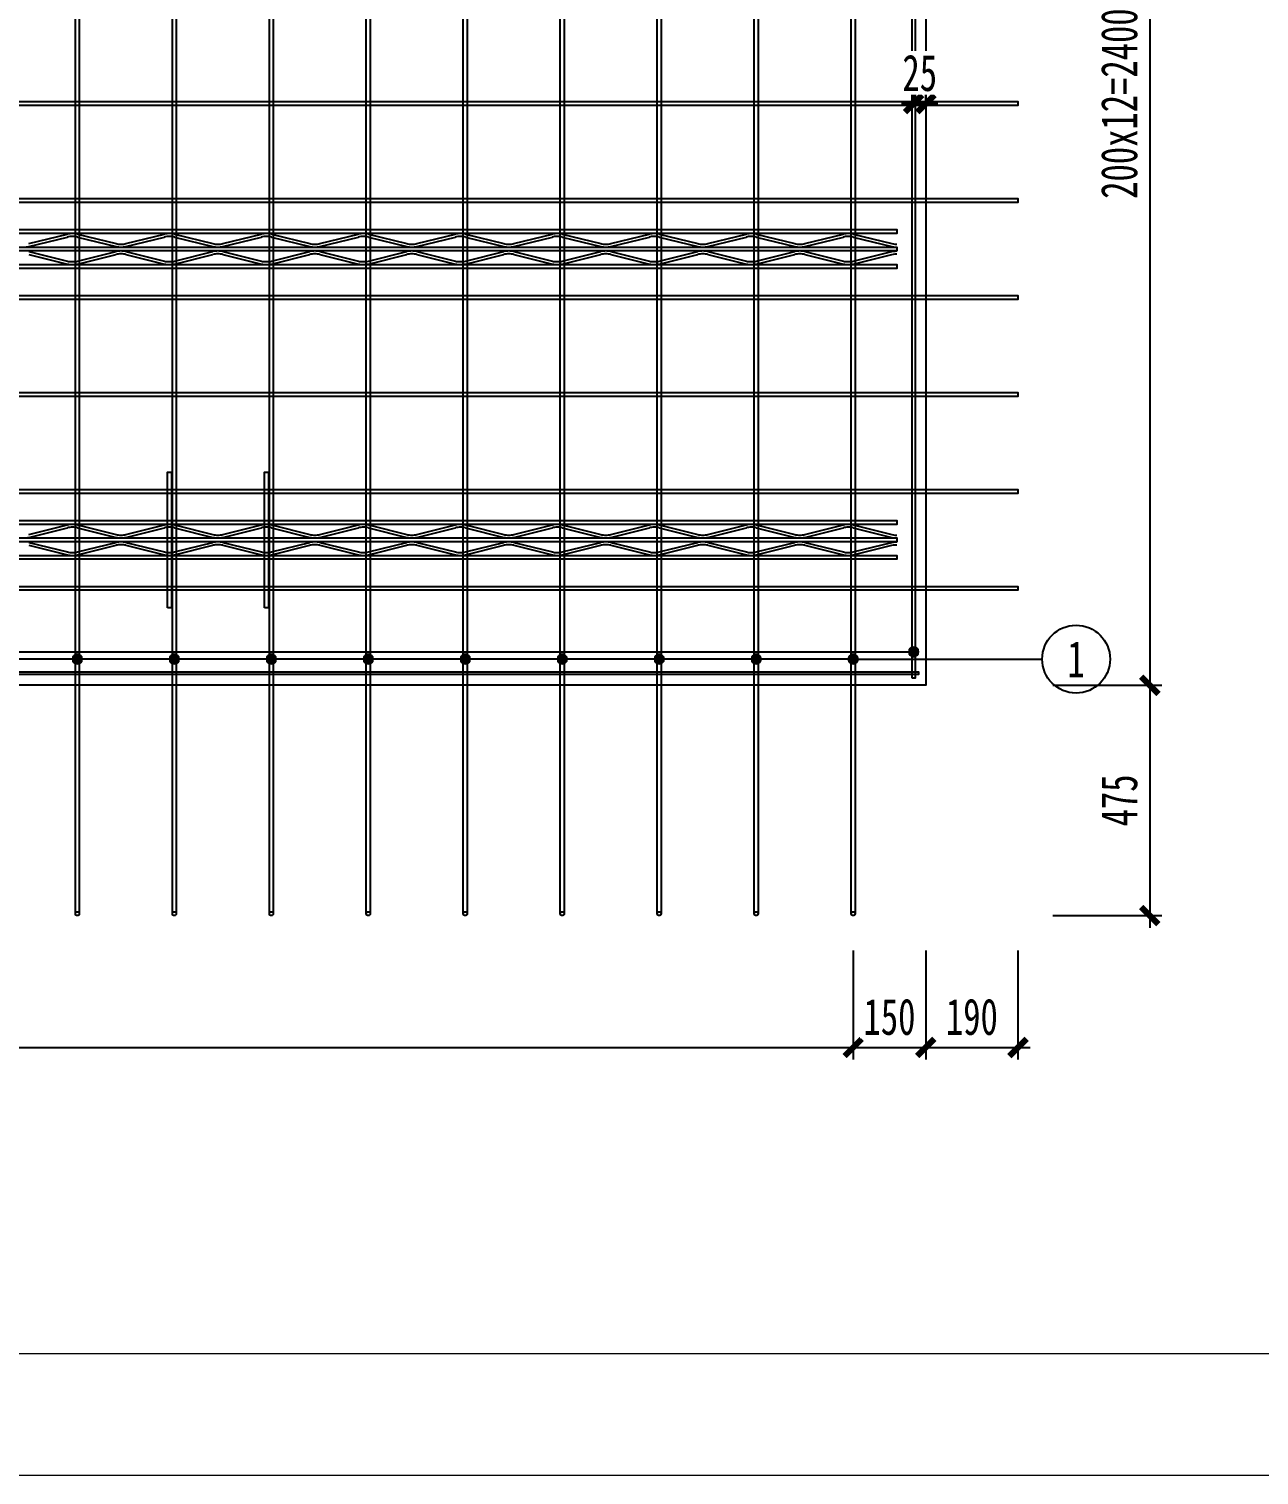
# Model space of a CAD drawing. Extents: x -524 to 129100, y -10500 to 1.
# Drawn here: x 28693 to 31230, y -10500 to -7517 of the extents above; entities that cross this region are included whole.
import ezdxf

# ---------------------------------------------------------------- set-up
doc = ezdxf.new("R2010")
doc.units = 0
doc.header["$LTSCALE"] = 250
doc.linetypes.add('BeePC_CENTER', pattern=[2, 1.25, -0.25, 0.25, -0.25])
doc.layers.get('0').update_dxf_attribs({"linetype": 'CONTINUOUS'})
doc.layers.get('Defpoints').update_dxf_attribs({"linetype": 'CONTINUOUS'})
for name, color, linetype in [('BeePC-CC', 171, 'CONTINUOUS'), ('BeePC-CCBZ', 110, 'CONTINUOUS'), ('BeePC-GJ-LEVEL', 141, 'CONTINUOUS'), ('BeePC-GJ-Truss', 185, 'CONTINUOUS'), ('BeePC-TONG-ZT', 50, 'CONTINUOUS')]:
    doc.layers.add(name, color=color, linetype=linetype)
doc.layers.add('G-ANNO-TTLB', color=7, linetype='CONTINUOUS', lineweight=9)
doc.layers.add('G-ANNO-TTLB-THIN', color=7, linetype='CONTINUOUS', lineweight=9)
doc.styles.add('BeePC_Dim', font='simfang.ttf', dxfattribs={"width": 0.7})
doc.styles.add('通用样式', font='simfang.ttf', dxfattribs={"width": 0.7})
doc.dimstyles.new('BeePC_DIM_25_25', dxfattribs={"dimtxt": 75, "dimasz": 25, "dimexe": 25, "dimexo": 0, "dimgap": 25, "dimtad": 1, "dimdec": 0, "dimzin": 0, "dimdsep": 46, "dimtxsty": 'BeePC_Dim', "dimblk": 'ARCHTICK', "dimcen": 0, "dimdle": 25, "dimclrt": 7, "dimadec": 0, "dimazin": 0, "dimtfac": 1, "dimtdec": 0, "dimtix": 1, "dimtmove": 2, "dimatfit": 3, "dimfxl": 250, "dimfxlon": 1, "dimtfill": 1, "dimtolj": 1, "dimtzin": 0, "dimarcsym": 0})

# ---------------------------------------------------------------- blocks, each defined once
blk = doc.blocks.new('A2-嗡嗡 - A2_嗡嗡-493291-DB1详图')
at = {"layer": 'G-ANNO-TTLB'}
blk.add_line((586.5, -513), (27.5, -513), dxfattribs=at)
at = {"layer": 'G-ANNO-TTLB-THIN'}
blk.add_line((2.5, -523), (596.5, -523), dxfattribs=at)
blk = doc.blocks.new('_ArchTick')
at = {"color": 0, "linetype": 'ByBlock', "const_width": 0.5}
blk.add_lwpolyline([(-0.71, -0.71), (0.71, 0.71)], dxfattribs=at)
blk = doc.blocks.new('*D61')
at = {"layer": 'BeePC-CCBZ', "color": 0, "lineweight": -2, "transparency": 16777216}
for p, q in [((23192.6, -9417.9), (23192.6, -9642.9)), ((30392.6, -9417.9), (30392.6, -9642.9)), ((23167.6, -9617.9), (30417.6, -9617.9))]:
    blk.add_line(p, q, dxfattribs=at)
at = {"layer": 'Defpoints', "color": 0, "transparency": 16777216}
for p in [(30392.6, -7670.9), (23192.6, -8173.2), (30392.6, -9617.9)]:
    blk.add_point(p, dxfattribs=at)
at = {"layer": 'BeePC-CCBZ', "color": 0, "lineweight": -2, "transparency": 16777216, "xscale": 25, "yscale": 25, "zscale": 25, "rotation": 180}
blk.add_blockref('_ArchTick', (23192.6, -9617.9), dxfattribs=at)
at = {"layer": 'BeePC-CCBZ', "color": 0, "lineweight": -2, "transparency": 16777216, "xscale": 25, "yscale": 25, "zscale": 25}
blk.add_blockref('_ArchTick', (30392.6, -9617.9), dxfattribs=at)
at = {"layer": 'BeePC-CCBZ', "color": 7, "linetype": 'BeePC_CENTER', "transparency": 16777216, "insert": (26792.6, -9555), "char_height": 75, "attachment_point": 5, "style": 'BeePC_Dim', "bg_fill": 3, "box_fill_scale": 1.1, "bg_fill_color": 256, "bg_fill_true_color": 13158600, "bg_fill_transparency": 0}
blk.add_mtext('\\A1;200x36=7200', dxfattribs=at)
blk = doc.blocks.new('*D62')
at = {"layer": 'BeePC-CCBZ', "color": 0, "lineweight": -2, "transparency": 16777216}
for p, q in [((30392.6, -9417.9), (30392.6, -9642.9)), ((30542.4, -9417.9), (30542.4, -9642.9)), ((30367.6, -9617.9), (30567.4, -9617.9))]:
    blk.add_line(p, q, dxfattribs=at)
at = {"layer": 'Defpoints', "color": 0, "transparency": 16777216}
for p in [(30392.6, -7670.9), (30542.4, -7670.9), (30542.4, -9617.9)]:
    blk.add_point(p, dxfattribs=at)
at = {"layer": 'BeePC-CCBZ', "color": 0, "lineweight": -2, "transparency": 16777216, "xscale": 25, "yscale": 25, "zscale": 25}
blk.add_blockref('_ArchTick', (30392.6, -9617.9), dxfattribs=at)
at = {"layer": 'BeePC-CCBZ', "color": 0, "lineweight": -2, "transparency": 16777216, "xscale": 25, "yscale": 25, "zscale": 25, "rotation": 180}
blk.add_blockref('_ArchTick', (30542.4, -9617.9), dxfattribs=at)
at = {"layer": 'BeePC-CCBZ', "color": 7, "linetype": 'BeePC_CENTER', "transparency": 16777216, "insert": (30467.5, -9555), "char_height": 75, "attachment_point": 5, "style": 'BeePC_Dim', "bg_fill": 3, "box_fill_scale": 1.1, "bg_fill_color": 256, "bg_fill_true_color": 13158600, "bg_fill_transparency": 0}
blk.add_mtext('\\A1;150', dxfattribs=at)
blk = doc.blocks.new('*D63')
at = {"layer": 'BeePC-CCBZ', "color": 0, "lineweight": -2, "transparency": 16777216}
for p, q in [((30542.4, -9417.9), (30542.4, -9642.9)), ((30732.4, -9417.9), (30732.4, -9642.9)), ((30517.4, -9617.9), (30757.4, -9617.9))]:
    blk.add_line(p, q, dxfattribs=at)
at = {"layer": 'Defpoints', "color": 0, "transparency": 16777216}
for p in [(30732.4, -6870.9), (30542.4, -7670.9), (30732.4, -9617.9)]:
    blk.add_point(p, dxfattribs=at)
at = {"layer": 'BeePC-CCBZ', "color": 0, "lineweight": -2, "transparency": 16777216, "xscale": 25, "yscale": 25, "zscale": 25, "rotation": 180}
blk.add_blockref('_ArchTick', (30542.4, -9617.9), dxfattribs=at)
at = {"layer": 'BeePC-CCBZ', "color": 0, "lineweight": -2, "transparency": 16777216, "xscale": 25, "yscale": 25, "zscale": 25}
blk.add_blockref('_ArchTick', (30732.4, -9617.9), dxfattribs=at)
at = {"layer": 'BeePC-CCBZ', "color": 7, "linetype": 'BeePC_CENTER', "transparency": 16777216, "insert": (30637.4, -9555), "char_height": 75, "attachment_point": 5, "style": 'BeePC_Dim', "bg_fill": 3, "box_fill_scale": 1.1, "bg_fill_color": 256, "bg_fill_true_color": 13158600, "bg_fill_transparency": 0}
blk.add_mtext('\\A1;190', dxfattribs=at)
blk = doc.blocks.new('*D65')
at = {"layer": 'BeePC-CCBZ', "color": 0, "lineweight": -2, "transparency": 16777216}
for p, q in [((30804.4, -6470.9), (31029.4, -6470.9)), ((31004.4, -6445.9), (31004.4, -8895.9)), ((30804.4, -8870.9), (31029.4, -8870.9))]:
    blk.add_line(p, q, dxfattribs=at)
at = {"layer": 'Defpoints', "color": 0, "transparency": 16777216}
for p in [(26782.6, -6470.9), (26782.6, -8870.9), (31004.4, -8870.9)]:
    blk.add_point(p, dxfattribs=at)
at = {"layer": 'BeePC-CCBZ', "color": 0, "lineweight": -2, "transparency": 16777216, "xscale": 25, "yscale": 25, "zscale": 25}
for p, rotation in [((31004.4, -6470.9), 90), ((31004.4, -8870.9), 270)]:
    blk.add_blockref('_ArchTick', p, dxfattribs=dict(at, rotation=rotation))
at = {"layer": 'BeePC-CCBZ', "color": 7, "linetype": 'BeePC_CENTER', "transparency": 16777216, "insert": (30941.5, -7670.9), "char_height": 75, "attachment_point": 5, "rotation": 90, "style": 'BeePC_Dim', "bg_fill": 3, "box_fill_scale": 1.1, "bg_fill_color": 256, "bg_fill_true_color": 13158600, "bg_fill_transparency": 0}
blk.add_mtext('\\A1;200x12=2400', dxfattribs=at)
blk = doc.blocks.new('*D66')
at = {"layer": 'BeePC-CCBZ', "color": 0, "lineweight": -2, "transparency": 16777216}
for p, q in [((31004.4, -8845.9), (31004.4, -9370.9)), ((30804.4, -8870.9), (31029.4, -8870.9)), ((30804.4, -9345.9), (31029.4, -9345.9))]:
    blk.add_line(p, q, dxfattribs=at)
at = {"layer": 'Defpoints', "color": 0, "transparency": 16777216}
for p in [(26782.6, -8870.9), (23392.6, -9345.9), (31004.4, -9345.9)]:
    blk.add_point(p, dxfattribs=at)
at = {"layer": 'BeePC-CCBZ', "color": 0, "lineweight": -2, "transparency": 16777216, "xscale": 25, "yscale": 25, "zscale": 25}
for p, rotation in [((31004.4, -8870.9), 90), ((31004.4, -9345.9), 270)]:
    blk.add_blockref('_ArchTick', p, dxfattribs=dict(at, rotation=rotation))
at = {"layer": 'BeePC-CCBZ', "color": 7, "linetype": 'BeePC_CENTER', "transparency": 16777216, "insert": (30941.5, -9108.4), "char_height": 75, "attachment_point": 5, "rotation": 90, "style": 'BeePC_Dim', "bg_fill": 3, "box_fill_scale": 1.1, "bg_fill_color": 256, "bg_fill_true_color": 13158600, "bg_fill_transparency": 0}
blk.add_mtext('\\A1;475', dxfattribs=at)
blk = doc.blocks.new('*D70')
at = {"layer": 'BeePC-CCBZ', "color": 0, "lineweight": -2, "transparency": 16777216}
for p, q in [((30517.4, -7670.9), (30517.4, -7645.9)), ((30542.4, -7670.9), (30542.4, -7645.9)), ((30492.4, -7670.9), (30567.4, -7670.9))]:
    blk.add_line(p, q, dxfattribs=at)
at = {"layer": 'Defpoints', "color": 0, "transparency": 16777216}
for p in [(30517.4, -7670.9), (30542.4, -7670.9), (30542.4, -7670.9)]:
    blk.add_point(p, dxfattribs=at)
at = {"layer": 'BeePC-CCBZ', "color": 0, "lineweight": -2, "transparency": 16777216, "xscale": 25, "yscale": 25, "zscale": 25}
blk.add_blockref('_ArchTick', (30517.4, -7670.9), dxfattribs=at)
at = {"layer": 'BeePC-CCBZ', "color": 0, "lineweight": -2, "transparency": 16777216, "xscale": 25, "yscale": 25, "zscale": 25, "rotation": 180}
blk.add_blockref('_ArchTick', (30542.4, -7670.9), dxfattribs=at)
at = {"layer": 'BeePC-CCBZ', "color": 7, "linetype": 'BeePC_CENTER', "transparency": 16777216, "insert": (30529.9, -7608), "char_height": 75, "attachment_point": 5, "style": 'BeePC_Dim', "bg_fill": 3, "box_fill_scale": 1.1, "bg_fill_color": 256, "bg_fill_true_color": 13158600, "bg_fill_transparency": 0}
blk.add_mtext('\\A1;25', dxfattribs=at)
blk = doc.blocks.new('BeePC_TagPoint')
h = blk.add_hatch(color=256)
edge = h.paths.add_edge_path(flags=0)
edge.add_arc((0, 0), 10, 0, 180)
edge.add_arc((0, 0), 10, 180, 360)
blk.add_lwpolyline([(10, 0, 1), (-10, 0, 1)], format="xyb", close=True)

msp = doc.modelspace()

# ---------------------------------------------------------------- block references
at = {"xscale": 25, "yscale": 25, "zscale": 25}
msp.add_blockref('A2-嗡嗡 - A2_嗡嗡-493291-DB1详图', (22787.5, 2575), dxfattribs=at)

# ---------------------------------------------------------------- next in the draw order: linework, layer by layer
for points in [[(28978.6, -8710.9), (28978.6, -8430.9), (28986.6, -8430.9), (28986.6, -8710.9), (28978.6, -8710.9)], [(29178.6, -8710.9), (29178.6, -8430.9), (29186.6, -8430.9), (29186.6, -8710.9), (29178.6, -8710.9)]]:
    msp.add_lwpolyline(points)
at = {"layer": 'BeePC-GJ-LEVEL'}
for points in [[(28788.6, -9341.9), (28788.6, -6330.9), (28796.6, -6330.9), (28796.6, -9341.9)], [(28988.6, -9341.9), (28988.6, -6330.9), (28996.6, -6330.9), (28996.6, -9341.9)], [(29188.6, -9341.9), (29188.6, -6330.9), (29196.6, -6330.9), (29196.6, -9341.9)], [(29388.6, -9341.9), (29388.6, -6330.9), (29396.6, -6330.9), (29396.6, -9341.9)], [(29588.6, -9341.9), (29588.6, -6330.9), (29596.6, -6330.9), (29596.6, -9341.9)], [(29788.6, -9341.9), (29788.6, -6330.9), (29796.6, -6330.9), (29796.6, -9341.9)], [(29988.6, -9341.9), (29988.6, -6330.9), (29996.6, -6330.9), (29996.6, -9341.9)], [(30188.6, -9341.9), (30188.6, -6330.9), (30196.6, -6330.9), (30196.6, -9341.9)], [(30388.6, -9341.9), (30388.6, -6330.9), (30396.6, -6330.9), (30396.6, -9341.9)], [(30514.4, -8855.9), (30514.4, -6485.9), (30520.4, -6485.9), (30520.4, -8855.9), (30514.4, -8855.9)], [(22882.8, -7666.9), (30732.4, -7666.9), (30732.4, -7674.9), (22882.8, -7674.9), (22882.8, -7666.9)], [(22882.8, -7866.9), (30732.4, -7866.9), (30732.4, -7874.9), (22882.8, -7874.9), (22882.8, -7866.9)], [(22882.8, -8066.9), (30732.4, -8066.9), (30732.4, -8074.9), (22882.8, -8074.9), (22882.8, -8066.9)], [(22882.8, -8266.9), (30732.4, -8266.9), (30732.4, -8274.9), (22882.8, -8274.9), (22882.8, -8266.9)], [(22882.8, -8466.9), (30732.4, -8466.9), (30732.4, -8474.9), (22882.8, -8474.9), (22882.8, -8466.9)], [(22882.8, -8666.9), (30732.4, -8666.9), (30732.4, -8674.9), (22882.8, -8674.9), (22882.8, -8666.9)], [(23037.8, -8842.9), (30527.4, -8842.9), (30527.4, -8848.9), (23037.8, -8848.9), (23037.8, -8842.9)]]:
    msp.add_lwpolyline(points, dxfattribs=at)
for centre in [(28792.6, -9341.9), (28992.6, -9341.9), (29192.6, -9341.9), (29392.6, -9341.9), (29592.6, -9341.9), (29792.6, -9341.9), (29992.6, -9341.9), (30192.6, -9341.9), (30392.6, -9341.9)]:
    msp.add_circle(centre, 4, dxfattribs=at)
at = {"layer": 'BeePC-GJ-Truss'}
for points in [[(23082.6, -7930.9), (30482.6, -7930.9), (30482.6, -7938.9), (23082.6, -7938.9), (23082.6, -7930.9)], [(23082.6, -7966.9), (30482.6, -7966.9), (30482.6, -7974.9), (23082.6, -7974.9), (23082.6, -7966.9), (23086, -7966.8), (23089.2, -7966.4), (23092.8, -7965.8), (23172.4, -7946.1)], [(28692.8, -7959.8), (28772.4, -7940.1)], [(28692.8, -7965.8), (28772.4, -7946.1)], [(28792.8, -7940.1), (28872.4, -7959.8)], [(28792.8, -7946.1), (28872.4, -7965.8)], [(28892.8, -7959.8), (28972.4, -7940.1)], [(28892.8, -7965.8), (28972.4, -7946.1)], [(28992.8, -7940.1), (29072.4, -7959.8)], [(28992.8, -7946.1), (29072.4, -7965.8)], [(29092.8, -7959.8), (29172.4, -7940.1)], [(29092.8, -7965.8), (29172.4, -7946.1)], [(29192.8, -7940.1), (29272.4, -7959.8)], [(29192.8, -7946.1), (29272.4, -7965.8)], [(29292.8, -7959.8), (29372.4, -7940.1)], [(29292.8, -7965.8), (29372.4, -7946.1)], [(29392.8, -7940.1), (29472.4, -7959.8)], [(29392.8, -7946.1), (29472.4, -7965.8)], [(29492.8, -7959.8), (29572.4, -7940.1)], [(29492.8, -7965.8), (29572.4, -7946.1)], [(29592.8, -7940.1), (29672.4, -7959.8)], [(29592.8, -7946.1), (29672.4, -7965.8)], [(29692.8, -7959.8), (29772.4, -7940.1)], [(29692.8, -7965.8), (29772.4, -7946.1)], [(29792.8, -7940.1), (29872.4, -7959.8)], [(29792.8, -7946.1), (29872.4, -7965.8)], [(29892.8, -7959.8), (29972.4, -7940.1)], [(29892.8, -7965.8), (29972.4, -7946.1)], [(29992.8, -7940.1), (30072.4, -7959.8)], [(29992.8, -7946.1), (30072.4, -7965.8)], [(30092.8, -7959.8), (30172.4, -7940.1)], [(30092.8, -7965.8), (30172.4, -7946.1)], [(30192.8, -7940.1), (30272.4, -7959.8)], [(30192.8, -7946.1), (30272.4, -7965.8)], [(30292.8, -7959.8), (30372.4, -7940.1)], [(30292.8, -7965.8), (30372.4, -7946.1)], [(30392.8, -7940.1), (30472.4, -7959.8), (30475.5, -7960.5), (30478.6, -7960.9), (30482.6, -7960.9)], [(30392.8, -7946.1), (30472.4, -7965.8), (30476, -7966.4), (30479.2, -7966.8), (30482.6, -7966.9)], [(28692.8, -7976.1), (28772.4, -7995.8)], [(28692.8, -7982.1), (28772.4, -8001.8)], [(28792.8, -7995.8), (28872.4, -7976.1)], [(28792.8, -8001.8), (28872.4, -7982.1)], [(28892.8, -7976.1), (28972.4, -7995.8)], [(28892.8, -7982.1), (28972.4, -8001.8)], [(28992.8, -7995.8), (29072.4, -7976.1)], [(28992.8, -8001.8), (29072.4, -7982.1)], [(29092.8, -7976.1), (29172.4, -7995.8)], [(29092.8, -7982.1), (29172.4, -8001.8)], [(29192.8, -7995.8), (29272.4, -7976.1)], [(29192.8, -8001.8), (29272.4, -7982.1)], [(29292.8, -7976.1), (29372.4, -7995.8)], [(29292.8, -7982.1), (29372.4, -8001.8)], [(29392.8, -7995.8), (29472.4, -7976.1)], [(29392.8, -8001.8), (29472.4, -7982.1)], [(29492.8, -7976.1), (29572.4, -7995.8)], [(29492.8, -7982.1), (29572.4, -8001.8)], [(29592.8, -7995.8), (29672.4, -7976.1)], [(29592.8, -8001.8), (29672.4, -7982.1)], [(29692.8, -7976.1), (29772.4, -7995.8)], [(29692.8, -7982.1), (29772.4, -8001.8)], [(29792.8, -7995.8), (29872.4, -7976.1)], [(29792.8, -8001.8), (29872.4, -7982.1)], [(29892.8, -7976.1), (29972.4, -7995.8)], [(29892.8, -7982.1), (29972.4, -8001.8)], [(29992.8, -7995.8), (30072.4, -7976.1)], [(29992.8, -8001.8), (30072.4, -7982.1)], [(30092.8, -7976.1), (30172.4, -7995.8)], [(30092.8, -7982.1), (30172.4, -8001.8)], [(30192.8, -7995.8), (30272.4, -7976.1)], [(30192.8, -8001.8), (30272.4, -7982.1)], [(30292.8, -7976.1), (30372.4, -7995.8)], [(30292.8, -7982.1), (30372.4, -8001.8)], [(30392.8, -7995.8), (30472.4, -7976.1), (30476, -7975.4), (30479.2, -7975.1), (30482.6, -7974.9)], [(30392.8, -8001.8), (30472.4, -7982.1), (30476.1, -7981.3), (30479.3, -7981), (30482.6, -7980.9)], [(23082.6, -8002.9), (30482.6, -8002.9), (30482.6, -8010.9), (23082.6, -8010.9), (23082.6, -8002.9)], [(23082.6, -8530.9), (30482.6, -8530.9), (30482.6, -8538.9), (23082.6, -8538.9), (23082.6, -8530.9)], [(23082.6, -8566.9), (30482.6, -8566.9), (30482.6, -8574.9), (23082.6, -8574.9), (23082.6, -8566.9), (23086, -8566.8), (23089.2, -8566.4), (23092.8, -8565.8), (23172.4, -8546.1)], [(28692.8, -8559.8), (28772.4, -8540.1)], [(28692.8, -8565.8), (28772.4, -8546.1)], [(28792.8, -8540.1), (28872.4, -8559.8)], [(28792.8, -8546.1), (28872.4, -8565.8)], [(28892.8, -8559.8), (28972.4, -8540.1)], [(28892.8, -8565.8), (28972.4, -8546.1)], [(28992.8, -8540.1), (29072.4, -8559.8)], [(28992.8, -8546.1), (29072.4, -8565.8)], [(29092.8, -8559.8), (29172.4, -8540.1)], [(29092.8, -8565.8), (29172.4, -8546.1)], [(29192.8, -8540.1), (29272.4, -8559.8)], [(29192.8, -8546.1), (29272.4, -8565.8)], [(29292.8, -8559.8), (29372.4, -8540.1)], [(29292.8, -8565.8), (29372.4, -8546.1)], [(29392.8, -8540.1), (29472.4, -8559.8)], [(29392.8, -8546.1), (29472.4, -8565.8)], [(29492.8, -8559.8), (29572.4, -8540.1)], [(29492.8, -8565.8), (29572.4, -8546.1)], [(29592.8, -8540.1), (29672.4, -8559.8)], [(29592.8, -8546.1), (29672.4, -8565.8)], [(29692.8, -8559.8), (29772.4, -8540.1)], [(29692.8, -8565.8), (29772.4, -8546.1)], [(29792.8, -8540.1), (29872.4, -8559.8)], [(29792.8, -8546.1), (29872.4, -8565.8)], [(29892.8, -8559.8), (29972.4, -8540.1)], [(29892.8, -8565.8), (29972.4, -8546.1)], [(29992.8, -8540.1), (30072.4, -8559.8)], [(29992.8, -8546.1), (30072.4, -8565.8)], [(30092.8, -8559.8), (30172.4, -8540.1)], [(30092.8, -8565.8), (30172.4, -8546.1)], [(30192.8, -8540.1), (30272.4, -8559.8)], [(30192.8, -8546.1), (30272.4, -8565.8)], [(30292.8, -8559.8), (30372.4, -8540.1)], [(30292.8, -8565.8), (30372.4, -8546.1)], [(30392.8, -8540.1), (30472.4, -8559.8), (30475.5, -8560.5), (30478.6, -8560.9), (30482.6, -8560.9)], [(30392.8, -8546.1), (30472.4, -8565.8), (30476, -8566.4), (30479.2, -8566.8), (30482.6, -8566.9)], [(28692.8, -8576.1), (28772.4, -8595.8)], [(28692.8, -8582.1), (28772.4, -8601.8)], [(28792.8, -8595.8), (28872.4, -8576.1)], [(28792.8, -8601.8), (28872.4, -8582.1)], [(28892.8, -8576.1), (28972.4, -8595.8)], [(28892.8, -8582.1), (28972.4, -8601.8)], [(28992.8, -8595.8), (29072.4, -8576.1)], [(28992.8, -8601.8), (29072.4, -8582.1)], [(29092.8, -8576.1), (29172.4, -8595.8)], [(29092.8, -8582.1), (29172.4, -8601.8)], [(29192.8, -8595.8), (29272.4, -8576.1)], [(29192.8, -8601.8), (29272.4, -8582.1)], [(29292.8, -8576.1), (29372.4, -8595.8)], [(29292.8, -8582.1), (29372.4, -8601.8)], [(29392.8, -8595.8), (29472.4, -8576.1)], [(29392.8, -8601.8), (29472.4, -8582.1)], [(29492.8, -8576.1), (29572.4, -8595.8)], [(29492.8, -8582.1), (29572.4, -8601.8)], [(29592.8, -8595.8), (29672.4, -8576.1)], [(29592.8, -8601.8), (29672.4, -8582.1)], [(29692.8, -8576.1), (29772.4, -8595.8)], [(29692.8, -8582.1), (29772.4, -8601.8)], [(29792.8, -8595.8), (29872.4, -8576.1)], [(29792.8, -8601.8), (29872.4, -8582.1)], [(29892.8, -8576.1), (29972.4, -8595.8)], [(29892.8, -8582.1), (29972.4, -8601.8)], [(29992.8, -8595.8), (30072.4, -8576.1)], [(29992.8, -8601.8), (30072.4, -8582.1)], [(30092.8, -8576.1), (30172.4, -8595.8)], [(30092.8, -8582.1), (30172.4, -8601.8)], [(30192.8, -8595.8), (30272.4, -8576.1)], [(30192.8, -8601.8), (30272.4, -8582.1)], [(30292.8, -8576.1), (30372.4, -8595.8)], [(30292.8, -8582.1), (30372.4, -8601.8)], [(30392.8, -8595.8), (30472.4, -8576.1), (30476, -8575.4), (30479.2, -8575.1), (30482.6, -8574.9)], [(30392.8, -8601.8), (30472.4, -8582.1), (30476.1, -8581.3), (30479.3, -8581), (30482.6, -8580.9)], [(23082.6, -8602.9), (30482.6, -8602.9), (30482.6, -8610.9), (23082.6, -8610.9), (23082.6, -8602.9)]]:
    msp.add_lwpolyline(points, dxfattribs=at)
for centre, major_axis, start_param, end_param in [((28783.8, -7944.1), (18, 0), 1.635672, 2.256488), ((28781.4, -7948.4), (12, 0), 1.470144, 2.422017), ((28781.4, -7944.1), (18, 0), 0.885104, 1.50592), ((28783.8, -7948.4), (12, 0), 0.719576, 1.671449), ((28881.4, -7957.5), (12, 0), 3.861169, 4.813041), ((28883.8, -7957.5), (12, 0), 4.611737, 5.563609), ((28983.8, -7944.1), (18, 0), 1.635672, 2.256488), ((28981.4, -7948.4), (12, 0), 1.470144, 2.422017), ((28981.4, -7944.1), (18, 0), 0.885104, 1.50592), ((28983.8, -7948.4), (12, 0), 0.719576, 1.671449), ((29081.4, -7957.5), (12, 0), 3.861169, 4.813041), ((29083.8, -7957.5), (12, 0), 4.611737, 5.563609), ((29183.8, -7944.1), (18, 0), 1.635672, 2.256488), ((29181.4, -7948.4), (12, 0), 1.470144, 2.422017), ((29181.4, -7944.1), (18, 0), 0.885104, 1.50592), ((29183.8, -7948.4), (12, 0), 0.719576, 1.671449), ((29281.4, -7957.5), (12, 0), 3.861169, 4.813041), ((29283.8, -7957.5), (12, 0), 4.611737, 5.563609), ((29383.8, -7944.1), (18, 0), 1.635672, 2.256488), ((29381.4, -7948.4), (12, 0), 1.470144, 2.422017), ((29381.4, -7944.1), (18, 0), 0.885104, 1.50592), ((29383.8, -7948.4), (12, 0), 0.719576, 1.671449), ((29481.4, -7957.5), (12, 0), 3.861169, 4.813041), ((29483.8, -7957.5), (12, 0), 4.611737, 5.563609), ((29583.8, -7944.1), (18, 0), 1.635672, 2.256488), ((29581.4, -7948.4), (12, 0), 1.470144, 2.422017), ((29581.4, -7944.1), (18, 0), 0.885104, 1.50592), ((29583.8, -7948.4), (12, 0), 0.719576, 1.671449), ((29681.4, -7957.5), (12, 0), 3.861169, 4.813041), ((29683.8, -7957.5), (12, 0), 4.611737, 5.563609), ((29783.8, -7944.1), (18, 0), 1.635672, 2.256488), ((29781.4, -7948.4), (12, 0), 1.470144, 2.422017), ((29781.4, -7944.1), (18, 0), 0.885104, 1.50592), ((29783.8, -7948.4), (12, 0), 0.719576, 1.671449), ((29881.4, -7957.5), (12, 0), 3.861169, 4.813041), ((29883.8, -7957.5), (12, 0), 4.611737, 5.563609), ((29983.8, -7944.1), (18, 0), 1.635672, 2.256488), ((29981.4, -7948.4), (12, 0), 1.470144, 2.422017), ((29981.4, -7944.1), (18, 0), 0.885104, 1.50592), ((29983.8, -7948.4), (12, 0), 0.719576, 1.671449), ((30081.4, -7957.5), (12, 0), 3.861169, 4.813041), ((30083.8, -7957.5), (12, 0), 4.611737, 5.563609), ((30183.8, -7944.1), (18, 0), 1.635672, 2.256488), ((30181.4, -7948.4), (12, 0), 1.470144, 2.422017), ((30181.4, -7944.1), (18, 0), 0.885104, 1.50592), ((30183.8, -7948.4), (12, 0), 0.719576, 1.671449), ((30281.4, -7957.5), (12, 0), 3.861169, 4.813041), ((30283.8, -7957.5), (12, 0), 4.611737, 5.563609), ((30383.8, -7944.1), (18, 0), 1.635672, 2.256488), ((30381.4, -7948.4), (12, 0), 1.470144, 2.422017), ((30381.4, -7944.1), (18, 0), 0.885104, 1.50592), ((30383.8, -7948.4), (12, 0), 0.719576, 1.671449), ((28681.4, -7961.8), (18, 0), 4.777265, 5.398081), ((28883.8, -7961.8), (18, 0), 4.026697, 4.647513), ((28883.8, -7980.1), (18, 0), 1.635672, 2.256488), ((28881.4, -7984.4), (12, 0), 1.470144, 2.422017), ((28881.4, -7961.8), (18, 0), 4.777265, 5.398081), ((28881.4, -7980.1), (18, 0), 0.885104, 1.50592), ((28883.8, -7984.4), (12, 0), 0.719576, 1.671449), ((29083.8, -7961.8), (18, 0), 4.026697, 4.647513), ((29083.8, -7980.1), (18, 0), 1.635672, 2.256488), ((29081.4, -7984.4), (12, 0), 1.470144, 2.422017), ((29081.4, -7961.8), (18, 0), 4.777265, 5.398081), ((29081.4, -7980.1), (18, 0), 0.885104, 1.50592), ((29083.8, -7984.4), (12, 0), 0.719576, 1.671449), ((29283.8, -7961.8), (18, 0), 4.026697, 4.647513), ((29283.8, -7980.1), (18, 0), 1.635672, 2.256488), ((29281.4, -7984.4), (12, 0), 1.470144, 2.422017), ((29281.4, -7961.8), (18, 0), 4.777265, 5.398081), ((29281.4, -7980.1), (18, 0), 0.885104, 1.50592), ((29283.8, -7984.4), (12, 0), 0.719576, 1.671449), ((29483.8, -7961.8), (18, 0), 4.026697, 4.647513), ((29483.8, -7980.1), (18, 0), 1.635672, 2.256488), ((29481.4, -7984.4), (12, 0), 1.470144, 2.422017), ((29481.4, -7961.8), (18, 0), 4.777265, 5.398081), ((29481.4, -7980.1), (18, 0), 0.885104, 1.50592), ((29483.8, -7984.4), (12, 0), 0.719576, 1.671449), ((29683.8, -7961.8), (18, 0), 4.026697, 4.647513), ((29683.8, -7980.1), (18, 0), 1.635672, 2.256488), ((29681.4, -7984.4), (12, 0), 1.470144, 2.422017), ((29681.4, -7961.8), (18, 0), 4.777265, 5.398081), ((29681.4, -7980.1), (18, 0), 0.885104, 1.50592), ((29683.8, -7984.4), (12, 0), 0.719576, 1.671449), ((29883.8, -7961.8), (18, 0), 4.026697, 4.647513), ((29883.8, -7980.1), (18, 0), 1.635672, 2.256488), ((29881.4, -7984.4), (12, 0), 1.470144, 2.422017), ((29881.4, -7961.8), (18, 0), 4.777265, 5.398081), ((29881.4, -7980.1), (18, 0), 0.885104, 1.50592), ((29883.8, -7984.4), (12, 0), 0.719576, 1.671449), ((30083.8, -7961.8), (18, 0), 4.026697, 4.647513), ((30083.8, -7980.1), (18, 0), 1.635672, 2.256488), ((30081.4, -7984.4), (12, 0), 1.470144, 2.422017), ((30081.4, -7961.8), (18, 0), 4.777265, 5.398081), ((30081.4, -7980.1), (18, 0), 0.885104, 1.50592), ((30083.8, -7984.4), (12, 0), 0.719576, 1.671449), ((30283.8, -7961.8), (18, 0), 4.026697, 4.647513), ((30283.8, -7980.1), (18, 0), 1.635672, 2.256488), ((30281.4, -7984.4), (12, 0), 1.470144, 2.422017), ((30281.4, -7961.8), (18, 0), 4.777265, 5.398081), ((30281.4, -7980.1), (18, 0), 0.885104, 1.50592), ((30283.8, -7984.4), (12, 0), 0.719576, 1.671449), ((28781.4, -7993.5), (12, 0), 3.861169, 4.813041), ((28783.8, -7997.8), (18, 0), 4.026697, 4.647513), ((28783.8, -7993.5), (12, 0), 4.611737, 5.563609), ((28781.4, -7997.8), (18, 0), 4.777265, 5.398081), ((28981.4, -7993.5), (12, 0), 3.861169, 4.813041), ((28983.8, -7997.8), (18, 0), 4.026697, 4.647513), ((28983.8, -7993.5), (12, 0), 4.611737, 5.563609), ((28981.4, -7997.8), (18, 0), 4.777265, 5.398081), ((29181.4, -7993.5), (12, 0), 3.861169, 4.813041), ((29183.8, -7997.8), (18, 0), 4.026697, 4.647513), ((29183.8, -7993.5), (12, 0), 4.611737, 5.563609), ((29181.4, -7997.8), (18, 0), 4.777265, 5.398081), ((29381.4, -7993.5), (12, 0), 3.861169, 4.813041), ((29383.8, -7997.8), (18, 0), 4.026697, 4.647513), ((29383.8, -7993.5), (12, 0), 4.611737, 5.563609), ((29381.4, -7997.8), (18, 0), 4.777265, 5.398081), ((29581.4, -7993.5), (12, 0), 3.861169, 4.813041), ((29583.8, -7997.8), (18, 0), 4.026697, 4.647513), ((29583.8, -7993.5), (12, 0), 4.611737, 5.563609), ((29581.4, -7997.8), (18, 0), 4.777265, 5.398081), ((29781.4, -7993.5), (12, 0), 3.861169, 4.813041), ((29783.8, -7997.8), (18, 0), 4.026697, 4.647513), ((29783.8, -7993.5), (12, 0), 4.611737, 5.563609), ((29781.4, -7997.8), (18, 0), 4.777265, 5.398081), ((29981.4, -7993.5), (12, 0), 3.861169, 4.813041), ((29983.8, -7997.8), (18, 0), 4.026697, 4.647513), ((29983.8, -7993.5), (12, 0), 4.611737, 5.563609), ((29981.4, -7997.8), (18, 0), 4.777265, 5.398081), ((30181.4, -7993.5), (12, 0), 3.861169, 4.813041), ((30183.8, -7997.8), (18, 0), 4.026697, 4.647513), ((30183.8, -7993.5), (12, 0), 4.611737, 5.563609), ((30181.4, -7997.8), (18, 0), 4.777265, 5.398081), ((30381.4, -7993.5), (12, 0), 3.861169, 4.813041), ((30383.8, -7997.8), (18, 0), 4.026697, 4.647513), ((30383.8, -7993.5), (12, 0), 4.611737, 5.563609), ((30381.4, -7997.8), (18, 0), 4.777265, 5.398081), ((28783.8, -8544.1), (18, 0), 1.635672, 2.256488), ((28781.4, -8548.4), (12, 0), 1.470144, 2.422017), ((28781.4, -8544.1), (18, 0), 0.885104, 1.50592), ((28783.8, -8548.4), (12, 0), 0.719576, 1.671449), ((28881.4, -8557.5), (12, 0), 3.861169, 4.813041), ((28883.8, -8557.5), (12, 0), 4.611737, 5.563609), ((28983.8, -8544.1), (18, 0), 1.635672, 2.256488), ((28981.4, -8548.4), (12, 0), 1.470144, 2.422017), ((28981.4, -8544.1), (18, 0), 0.885104, 1.50592), ((28983.8, -8548.4), (12, 0), 0.719576, 1.671449), ((29081.4, -8557.5), (12, 0), 3.861169, 4.813041), ((29083.8, -8557.5), (12, 0), 4.611737, 5.563609), ((29183.8, -8544.1), (18, 0), 1.635672, 2.256488), ((29181.4, -8548.4), (12, 0), 1.470144, 2.422017), ((29181.4, -8544.1), (18, 0), 0.885104, 1.50592), ((29183.8, -8548.4), (12, 0), 0.719576, 1.671449), ((29281.4, -8557.5), (12, 0), 3.861169, 4.813041), ((29283.8, -8557.5), (12, 0), 4.611737, 5.563609), ((29383.8, -8544.1), (18, 0), 1.635672, 2.256488), ((29381.4, -8548.4), (12, 0), 1.470144, 2.422017), ((29381.4, -8544.1), (18, 0), 0.885104, 1.50592), ((29383.8, -8548.4), (12, 0), 0.719576, 1.671449), ((29481.4, -8557.5), (12, 0), 3.861169, 4.813041), ((29483.8, -8557.5), (12, 0), 4.611737, 5.563609), ((29583.8, -8544.1), (18, 0), 1.635672, 2.256488), ((29581.4, -8548.4), (12, 0), 1.470144, 2.422017), ((29581.4, -8544.1), (18, 0), 0.885104, 1.50592), ((29583.8, -8548.4), (12, 0), 0.719576, 1.671449), ((29681.4, -8557.5), (12, 0), 3.861169, 4.813041), ((29683.8, -8557.5), (12, 0), 4.611737, 5.563609), ((29783.8, -8544.1), (18, 0), 1.635672, 2.256488), ((29781.4, -8548.4), (12, 0), 1.470144, 2.422017), ((29781.4, -8544.1), (18, 0), 0.885104, 1.50592), ((29783.8, -8548.4), (12, 0), 0.719576, 1.671449), ((29881.4, -8557.5), (12, 0), 3.861169, 4.813041), ((29883.8, -8557.5), (12, 0), 4.611737, 5.563609), ((29983.8, -8544.1), (18, 0), 1.635672, 2.256488), ((29981.4, -8548.4), (12, 0), 1.470144, 2.422017), ((29981.4, -8544.1), (18, 0), 0.885104, 1.50592), ((29983.8, -8548.4), (12, 0), 0.719576, 1.671449), ((30081.4, -8557.5), (12, 0), 3.861169, 4.813041), ((30083.8, -8557.5), (12, 0), 4.611737, 5.563609), ((30183.8, -8544.1), (18, 0), 1.635672, 2.256488), ((30181.4, -8548.4), (12, 0), 1.470144, 2.422017), ((30181.4, -8544.1), (18, 0), 0.885104, 1.50592), ((30183.8, -8548.4), (12, 0), 0.719576, 1.671449), ((30281.4, -8557.5), (12, 0), 3.861169, 4.813041), ((30283.8, -8557.5), (12, 0), 4.611737, 5.563609), ((30383.8, -8544.1), (18, 0), 1.635672, 2.256488), ((30381.4, -8548.4), (12, 0), 1.470144, 2.422017), ((30381.4, -8544.1), (18, 0), 0.885104, 1.50592), ((30383.8, -8548.4), (12, 0), 0.719576, 1.671449), ((28681.4, -8561.8), (18, 0), 4.777265, 5.398081), ((28883.8, -8561.8), (18, 0), 4.026697, 4.647513), ((28883.8, -8580.1), (18, 0), 1.635672, 2.256488), ((28881.4, -8584.4), (12, 0), 1.470144, 2.422017), ((28881.4, -8561.8), (18, 0), 4.777265, 5.398081), ((28881.4, -8580.1), (18, 0), 0.885104, 1.50592), ((28883.8, -8584.4), (12, 0), 0.719576, 1.671449), ((29083.8, -8561.8), (18, 0), 4.026697, 4.647513), ((29083.8, -8580.1), (18, 0), 1.635672, 2.256488), ((29081.4, -8584.4), (12, 0), 1.470144, 2.422017), ((29081.4, -8561.8), (18, 0), 4.777265, 5.398081), ((29081.4, -8580.1), (18, 0), 0.885104, 1.50592), ((29083.8, -8584.4), (12, 0), 0.719576, 1.671449), ((29283.8, -8561.8), (18, 0), 4.026697, 4.647513), ((29283.8, -8580.1), (18, 0), 1.635672, 2.256488), ((29281.4, -8584.4), (12, 0), 1.470144, 2.422017), ((29281.4, -8561.8), (18, 0), 4.777265, 5.398081), ((29281.4, -8580.1), (18, 0), 0.885104, 1.50592), ((29283.8, -8584.4), (12, 0), 0.719576, 1.671449), ((29483.8, -8561.8), (18, 0), 4.026697, 4.647513), ((29483.8, -8580.1), (18, 0), 1.635672, 2.256488), ((29481.4, -8584.4), (12, 0), 1.470144, 2.422017), ((29481.4, -8561.8), (18, 0), 4.777265, 5.398081), ((29481.4, -8580.1), (18, 0), 0.885104, 1.50592), ((29483.8, -8584.4), (12, 0), 0.719576, 1.671449), ((29683.8, -8561.8), (18, 0), 4.026697, 4.647513), ((29683.8, -8580.1), (18, 0), 1.635672, 2.256488), ((29681.4, -8584.4), (12, 0), 1.470144, 2.422017), ((29681.4, -8561.8), (18, 0), 4.777265, 5.398081), ((29681.4, -8580.1), (18, 0), 0.885104, 1.50592), ((29683.8, -8584.4), (12, 0), 0.719576, 1.671449), ((29883.8, -8561.8), (18, 0), 4.026697, 4.647513), ((29883.8, -8580.1), (18, 0), 1.635672, 2.256488), ((29881.4, -8584.4), (12, 0), 1.470144, 2.422017), ((29881.4, -8561.8), (18, 0), 4.777265, 5.398081), ((29881.4, -8580.1), (18, 0), 0.885104, 1.50592), ((29883.8, -8584.4), (12, 0), 0.719576, 1.671449), ((30083.8, -8561.8), (18, 0), 4.026697, 4.647513), ((30083.8, -8580.1), (18, 0), 1.635672, 2.256488), ((30081.4, -8584.4), (12, 0), 1.470144, 2.422017), ((30081.4, -8561.8), (18, 0), 4.777265, 5.398081), ((30081.4, -8580.1), (18, 0), 0.885104, 1.50592), ((30083.8, -8584.4), (12, 0), 0.719576, 1.671449), ((30283.8, -8561.8), (18, 0), 4.026697, 4.647513), ((30283.8, -8580.1), (18, 0), 1.635672, 2.256488), ((30281.4, -8584.4), (12, 0), 1.470144, 2.422017), ((30281.4, -8561.8), (18, 0), 4.777265, 5.398081), ((30281.4, -8580.1), (18, 0), 0.885104, 1.50592), ((30283.8, -8584.4), (12, 0), 0.719576, 1.671449), ((28781.4, -8593.5), (12, 0), 3.861169, 4.813041), ((28783.8, -8597.8), (18, 0), 4.026697, 4.647513), ((28783.8, -8593.5), (12, 0), 4.611737, 5.563609), ((28781.4, -8597.8), (18, 0), 4.777265, 5.398081), ((28981.4, -8593.5), (12, 0), 3.861169, 4.813041), ((28983.8, -8597.8), (18, 0), 4.026697, 4.647513), ((28983.8, -8593.5), (12, 0), 4.611737, 5.563609), ((28981.4, -8597.8), (18, 0), 4.777265, 5.398081), ((29181.4, -8593.5), (12, 0), 3.861169, 4.813041), ((29183.8, -8597.8), (18, 0), 4.026697, 4.647513), ((29183.8, -8593.5), (12, 0), 4.611737, 5.563609), ((29181.4, -8597.8), (18, 0), 4.777265, 5.398081), ((29381.4, -8593.5), (12, 0), 3.861169, 4.813041), ((29383.8, -8597.8), (18, 0), 4.026697, 4.647513), ((29383.8, -8593.5), (12, 0), 4.611737, 5.563609), ((29381.4, -8597.8), (18, 0), 4.777265, 5.398081), ((29581.4, -8593.5), (12, 0), 3.861169, 4.813041), ((29583.8, -8597.8), (18, 0), 4.026697, 4.647513), ((29583.8, -8593.5), (12, 0), 4.611737, 5.563609), ((29581.4, -8597.8), (18, 0), 4.777265, 5.398081), ((29781.4, -8593.5), (12, 0), 3.861169, 4.813041), ((29783.8, -8597.8), (18, 0), 4.026697, 4.647513), ((29783.8, -8593.5), (12, 0), 4.611737, 5.563609), ((29781.4, -8597.8), (18, 0), 4.777265, 5.398081), ((29981.4, -8593.5), (12, 0), 3.861169, 4.813041), ((29983.8, -8597.8), (18, 0), 4.026697, 4.647513), ((29983.8, -8593.5), (12, 0), 4.611737, 5.563609), ((29981.4, -8597.8), (18, 0), 4.777265, 5.398081), ((30181.4, -8593.5), (12, 0), 3.861169, 4.813041), ((30183.8, -8597.8), (18, 0), 4.026697, 4.647513), ((30183.8, -8593.5), (12, 0), 4.611737, 5.563609), ((30181.4, -8597.8), (18, 0), 4.777265, 5.398081), ((30381.4, -8593.5), (12, 0), 3.861169, 4.813041), ((30383.8, -8597.8), (18, 0), 4.026697, 4.647513), ((30383.8, -8593.5), (12, 0), 4.611737, 5.563609), ((30381.4, -8597.8), (18, 0), 4.777265, 5.398081)]:
    msp.add_ellipse(centre, major_axis=major_axis, ratio=0.288551, start_param=start_param, end_param=end_param, dxfattribs=at)
at = {"layer": 'BeePC-TONG-ZT'}
msp.add_lwpolyline([(23272.8, -6820.9), (23272.8, -6470.9), (30542.4, -6470.9), (30542.4, -8870.9), (23022.8, -8870.9), (23022.8, -6820.9), (23272.8, -6820.9)], dxfattribs=at)

# ---------------------------------------------------------------- next in the draw order: dimensions: what is measured, and where the dimension line sits
at = {"layer": 'BeePC-CCBZ'}
dim = msp.add_linear_dim(base=(30392.6, -9617.9), p1=(23192.6, -8173.2), p2=(30392.6, -7670.9), angle=0, text='200x36=7200', dimstyle='BeePC_DIM_25_25', override={"dimfxl": 200}, dxfattribs=at)
dim.commit()
dim.dimension.update_dxf_attribs({"geometry": '*D61', "text_midpoint": (26792.6, -9555)})

# ---------------------------------------------------------------- next in the draw order: dimensions: what is measured, and where the dimension line sits
dim = msp.add_linear_dim(base=(30542.4, -9617.9), p1=(30392.6, -7670.9), p2=(30542.4, -7670.9), angle=0, dimstyle='BeePC_DIM_25_25', override={"dimfxl": 200}, dxfattribs=at)
dim.commit()
dim.dimension.update_dxf_attribs({"geometry": '*D62', "text_midpoint": (30467.5, -9555)})

# ---------------------------------------------------------------- next in the draw order: dimensions: what is measured, and where the dimension line sits
dim = msp.add_linear_dim(base=(30732.4, -9617.9), p1=(30542.4, -7670.9), p2=(30732.4, -6870.9), angle=0, dimstyle='BeePC_DIM_25_25', override={"dimfxl": 200}, dxfattribs=at)
dim.commit()
dim.dimension.update_dxf_attribs({"geometry": '*D63', "text_midpoint": (30637.4, -9555)})

# ---------------------------------------------------------------- next in the draw order: dimensions: what is measured, and where the dimension line sits
dim = msp.add_linear_dim(base=(31004.4, -8870.9), p1=(26782.6, -6470.9), p2=(26782.6, -8870.9), angle=90, text='200x12=2400', dimstyle='BeePC_DIM_25_25', override={"dimfxl": 200}, dxfattribs=at)
dim.commit()
dim.dimension.update_dxf_attribs({"geometry": '*D65', "text_midpoint": (30941.5, -7670.9)})

# ---------------------------------------------------------------- next in the draw order: linework, layer by layer
at = {"layer": 'BeePC-CC'}
for p, q in [((23047.8, -8801.9), (30517.4, -8801.9)), ((28792.6, -8816.9), (28592.6, -8816.9)), ((28992.6, -8816.9), (28792.6, -8816.9)), ((29192.6, -8816.9), (28992.6, -8816.9)), ((29392.6, -8816.9), (29192.6, -8816.9)), ((29592.6, -8816.9), (29392.6, -8816.9)), ((29792.6, -8816.9), (29592.6, -8816.9)), ((29992.6, -8816.9), (29792.6, -8816.9)), ((30192.6, -8816.9), (29992.6, -8816.9)), ((30392.6, -8816.9), (30192.6, -8816.9)), ((30392.6, -8816.9), (30782.4, -8816.9))]:
    msp.add_line(p, q, dxfattribs=at)

# ---------------------------------------------------------------- next in the draw order: block references
for p in [(30517.4, -8801.9), (28792.6, -8816.9), (28992.6, -8816.9), (29192.6, -8816.9), (29392.6, -8816.9), (29592.6, -8816.9), (29792.6, -8816.9), (29992.6, -8816.9), (30192.6, -8816.9), (30392.6, -8816.9)]:
    msp.add_blockref('BeePC_TagPoint', p, dxfattribs=at)

# ---------------------------------------------------------------- next in the draw order: dimensions: what is measured, and where the dimension line sits
at = {"layer": 'BeePC-CCBZ'}
for base, p1, p2, angle, override, picture, middle in [((30542.4, -7670.9), (30517.4, -7670.9), (30542.4, -7670.9), 0, {"dimfxl": 50}, '*D70', (30529.9, -7608)), ((31004.4, -9345.9), (26782.6, -8870.9), (23392.6, -9345.9), 90, {"dimfxl": 200}, '*D66', (30941.5, -9108.4))]:
    dim = msp.add_linear_dim(base=base, p1=p1, p2=p2, angle=angle, dimstyle='BeePC_DIM_25_25', override=override, dxfattribs=at)
    dim.commit()
    dim.dimension.update_dxf_attribs({"geometry": picture, "text_midpoint": middle})

# ---------------------------------------------------------------- next in the draw order: linework, layer by layer
at = {"layer": 'BeePC-CC'}
msp.add_circle((30852.4, -8816.9), 70, dxfattribs=at)

# ---------------------------------------------------------------- next in the draw order: texts
at = {"layer": 'BeePC-CC', "insert": (30852.4, -8816.9), "char_height": 75, "attachment_point": 5, "style": '通用样式'}
msp.add_mtext('1', dxfattribs=at)

doc.saveas('drawing.dxf')
